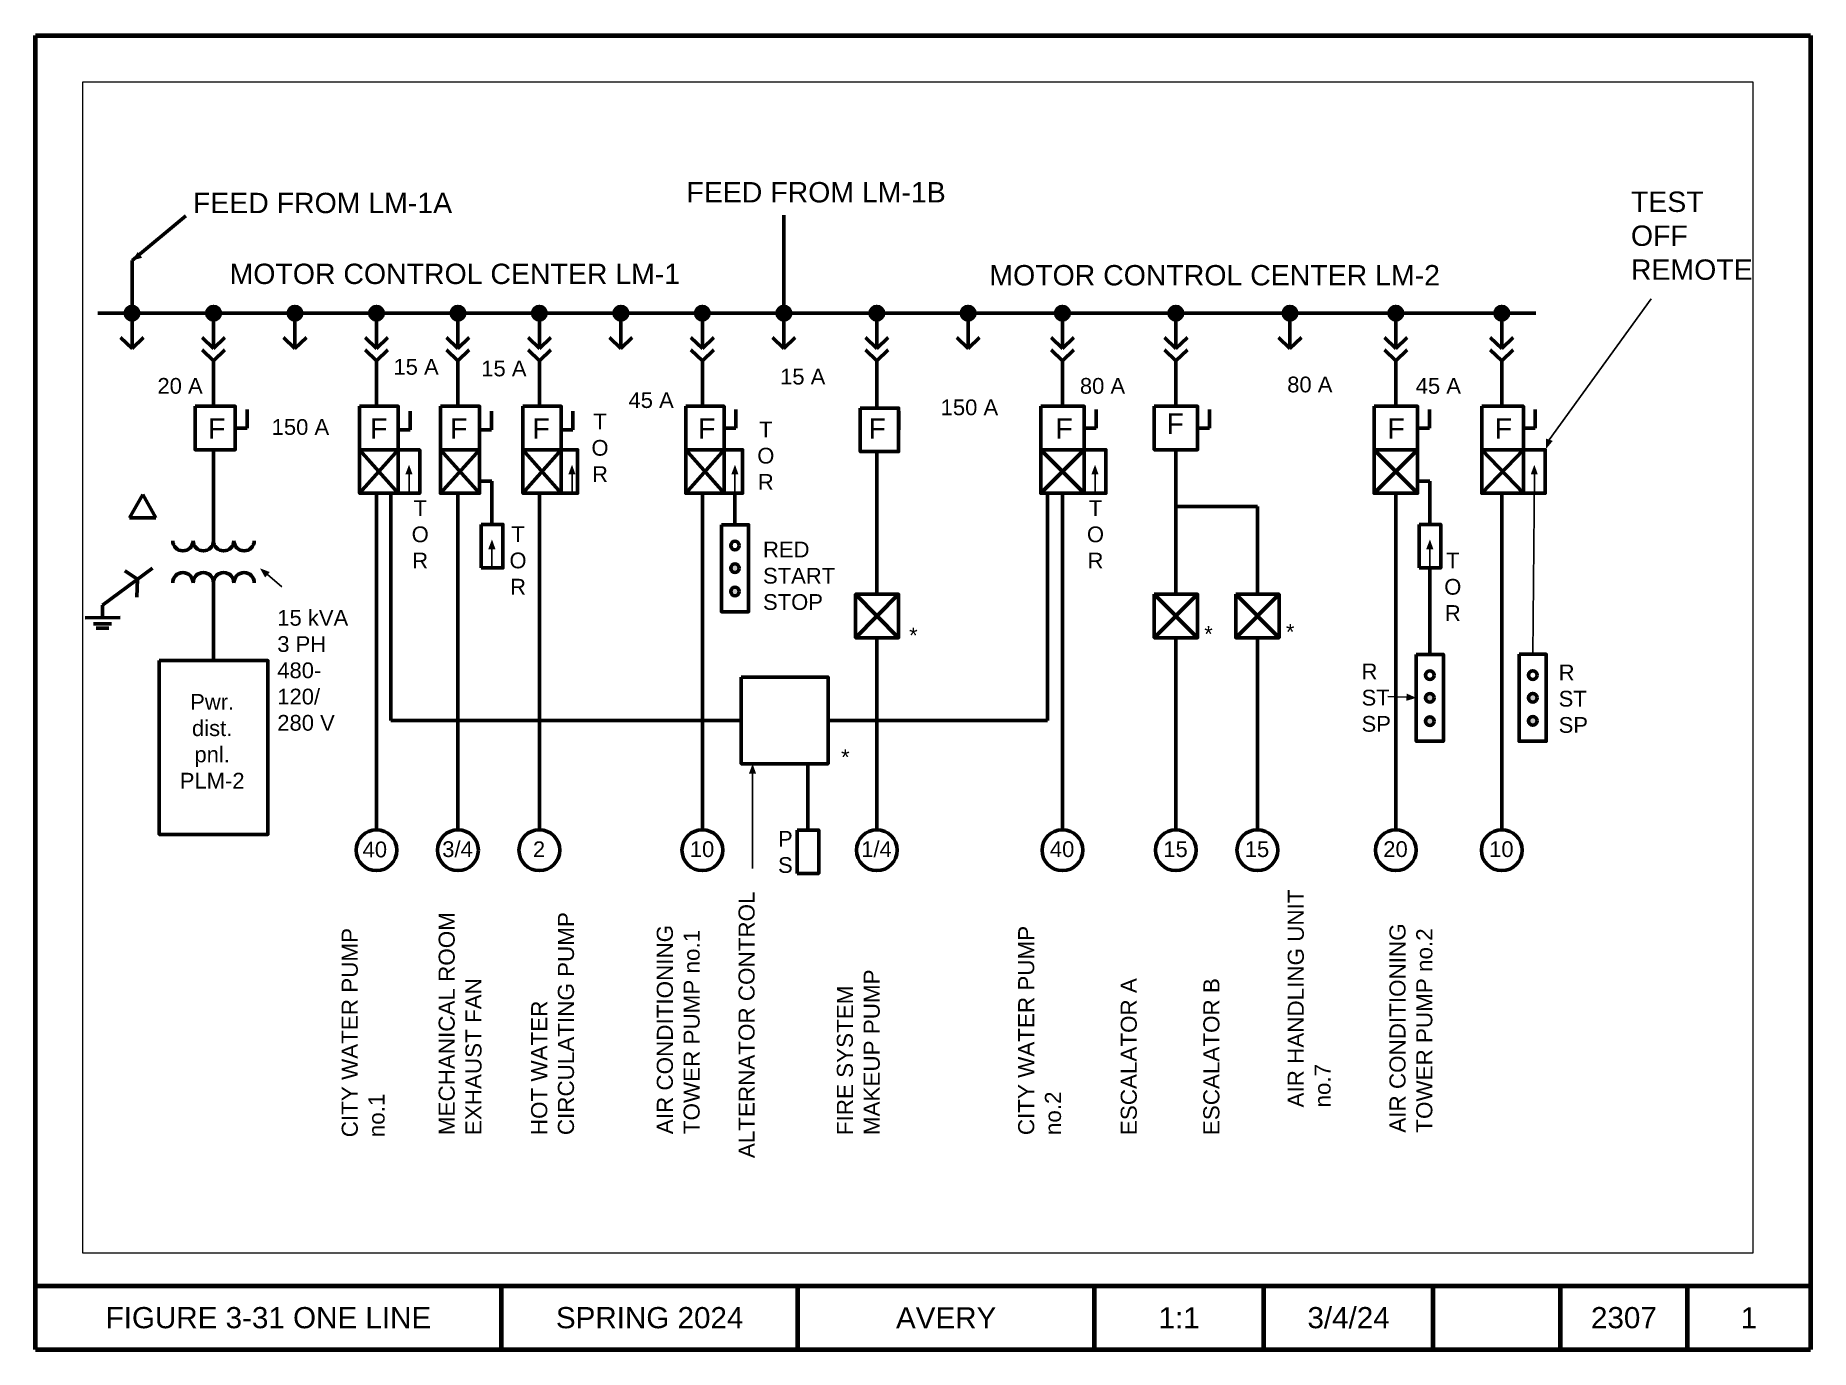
# Paper-space layout '1' of a CAD drawing. Header units: inches. Extents: x 0 to 10.5, y 0.1 to 7.8.
# The model-space entities are those that its viewports show. They can reach past a viewport. Long polylines and large blocks are cut down to what shows.
import ezdxf

# ---------------------------------------------------------------- set-up
doc = ezdxf.new("R2010")
doc.units = ezdxf.units.IN
doc.header["$MEASUREMENT"] = 0
for name, color, linetype, lineweight in [('Border', 5, 'Continuous', 80), ('Object', 1, 'Continuous', 60), ('Text', 7, 'Continuous', 30)]:
    doc.layers.add(name, color=color, linetype=linetype, lineweight=lineweight)
doc.layers.add('VP', color=8, linetype='Continuous', plot=False)
doc.styles.get("Standard").update_dxf_attribs({"font": 'arial.ttf'})

msp = doc.modelspace()

# ---------------------------------------------------------------- hatches: boundary and pattern name
at = {"layer": 'Object'}
h = msp.add_hatch(color=256, dxfattribs=at)
h.dxf.hatch_style = 1
h.paths.add_polyline_path([(10.69, 253.84, 1), (11.97, 253.84, 1)])
h = msp.add_hatch(color=256, dxfattribs=at)
h.dxf.hatch_style = 1
h.paths.add_polyline_path([(18.36, 253.84, 1), (19.63, 253.84, 1)])
h = msp.add_hatch(color=256, dxfattribs=at)
h.dxf.hatch_style = 1
h.paths.add_polyline_path([(26.02, 253.84, 1), (27.3, 253.84, 1)])
h = msp.add_hatch(color=256, dxfattribs=at)
h.dxf.hatch_style = 1
h.paths.add_polyline_path([(33.69, 253.84, 1), (34.96, 253.84, 1)])
h = msp.add_hatch(color=256, dxfattribs=at)
h.dxf.hatch_style = 1
h.paths.add_polyline_path([(41.35, 253.84, 1), (42.63, 253.84, 1)])
h = msp.add_hatch(color=256, dxfattribs=at)
h.dxf.hatch_style = 1
h.paths.add_polyline_path([(49.02, 253.84, 1), (50.29, 253.84, 1)])
h = msp.add_hatch(color=256, dxfattribs=at)
h.dxf.hatch_style = 1
h.paths.add_polyline_path([(56.68, 253.84, 1), (57.96, 253.84, 1)])
h = msp.add_hatch(color=256, dxfattribs=at)
h.dxf.hatch_style = 1
h.paths.add_polyline_path([(64.35, 253.84, 1), (65.62, 253.84, 1)])
h = msp.add_hatch(color=256, dxfattribs=at)
h.dxf.hatch_style = 1
h.paths.add_polyline_path([(72.01, 253.84, 1), (73.29, 253.84, 1)])
h = msp.add_hatch(color=256, dxfattribs=at)
h.dxf.hatch_style = 1
h.paths.add_polyline_path([(80.76, 253.84, 1), (82.03, 253.84, 1)])
h = msp.add_hatch(color=256, dxfattribs=at)
h.dxf.hatch_style = 1
h.paths.add_polyline_path([(89.34, 253.84, 1), (90.62, 253.84, 1)])
h = msp.add_hatch(color=256, dxfattribs=at)
h.dxf.hatch_style = 1
h.paths.add_polyline_path([(98.22, 253.84, 1), (99.49, 253.84, 1)])
h = msp.add_hatch(color=256, dxfattribs=at)
h.dxf.hatch_style = 1
h.paths.add_polyline_path([(108.89, 253.84, 1), (110.16, 253.84, 1)])
h = msp.add_hatch(color=256, dxfattribs=at)
h.dxf.hatch_style = 1
h.paths.add_polyline_path([(119.61, 253.84, 1), (120.89, 253.84, 1)])
h = msp.add_hatch(color=256, dxfattribs=at)
h.dxf.hatch_style = 1
h.paths.add_polyline_path([(129.58, 253.84, 1), (130.85, 253.84, 1)])
h = msp.add_hatch(color=256, dxfattribs=at)
h.dxf.hatch_style = 1
h.paths.add_polyline_path([(139.54, 253.84, 1), (140.82, 253.84, 1)])
h = msp.add_hatch(color=7, dxfattribs=at)
h.dxf.hatch_style = 1
h.paths.add_polyline_path([(67.65, 229.84, 1), (68.45, 229.84, 1)])
h.paths.add_polyline_path([(68.45, 227.65, 1), (67.65, 227.65, 1)])
h = msp.add_hatch(color=7, dxfattribs=at)
h.dxf.hatch_style = 1
h.paths.add_polyline_path([(133.01, 217.64, 1), (133.82, 217.64, 1)])
h.paths.add_polyline_path([(133.82, 215.45, 1), (133.01, 215.45, 1)])
h = msp.add_hatch(color=7, dxfattribs=at)
h.dxf.hatch_style = 1
h.paths.add_polyline_path([(142.68, 217.65, 1), (143.49, 217.65, 1)])
h.paths.add_polyline_path([(143.49, 215.47, 1), (142.68, 215.47, 1)])

# ---------------------------------------------------------------- linework, layer by layer
for p, q in [((11.33, 258.79), (16.39, 263.01)), ((72.65, 253.84), (72.65, 263.08)), ((11.33, 253.84), (11.33, 258.79)), ((8.11, 253.84), (71.18, 253.84)), ((19, 253.84), (19, 254.48)), ((19, 253.84), (19, 250.51)), ((26.66, 253.84), (26.66, 254.48)), ((34.33, 253.84), (34.33, 254.48)), ((34.33, 253.84), (34.33, 250.51)), ((41.99, 253.84), (41.99, 254.48)), ((41.99, 253.84), (41.99, 250.51)), ((49.65, 253.84), (49.65, 254.48)), ((49.65, 253.84), (49.65, 250.51)), ((57.32, 253.84), (57.32, 254.48)), ((64.98, 253.84), (64.98, 254.48)), ((64.98, 253.84), (64.98, 250.51)), ((71.18, 253.84), (143.37, 253.84)), ((81.39, 253.84), (81.39, 254.48)), ((81.39, 253.84), (81.39, 250.51)), ((98.85, 253.84), (98.85, 250.51)), ((109.52, 253.84), (109.52, 250.51)), ((130.21, 253.84), (130.21, 250.51)), ((140.18, 253.84), (140.18, 250.51)), ((11.33, 253.2), (11.33, 250.51)), ((26.66, 253.2), (26.66, 250.51)), ((57.32, 253.2), (57.32, 250.51)), ((72.65, 253.2), (72.65, 250.51)), ((89.98, 253.2), (89.98, 250.51)), ((120.25, 253.2), (120.25, 250.51)), ((11.33, 250.51), (10.26, 251.54)), ((11.33, 250.51), (12.41, 251.54)), ((19, 250.51), (17.92, 251.54)), ((19, 250.51), (20.07, 251.54)), ((26.66, 250.51), (25.59, 251.54)), ((26.66, 250.51), (27.74, 251.54)), ((34.33, 250.51), (33.25, 251.54)), ((34.33, 250.51), (35.4, 251.54)), ((41.99, 250.51), (40.92, 251.54)), ((41.99, 250.51), (43.06, 251.54)), ((49.65, 250.51), (48.58, 251.54)), ((49.65, 250.51), (50.73, 251.54)), ((57.32, 250.51), (56.24, 251.54)), ((57.32, 250.51), (58.39, 251.54)), ((64.98, 250.51), (63.91, 251.54)), ((64.98, 250.51), (66.06, 251.54)), ((72.65, 250.51), (71.57, 251.54)), ((72.65, 250.51), (73.72, 251.54)), ((81.39, 250.51), (80.32, 251.54)), ((81.39, 250.51), (82.47, 251.54)), ((89.98, 250.51), (88.91, 251.54)), ((89.98, 250.51), (91.06, 251.54)), ((98.85, 250.51), (97.78, 251.54)), ((98.85, 250.51), (99.93, 251.54)), ((109.52, 250.51), (108.45, 251.54)), ((109.52, 250.51), (110.6, 251.54)), ((120.25, 250.51), (119.18, 251.54)), ((120.25, 250.51), (121.33, 251.54)), ((130.21, 250.51), (129.14, 251.54)), ((130.21, 250.51), (131.29, 251.54)), ((140.18, 250.51), (139.1, 251.54)), ((140.18, 250.51), (141.25, 251.54)), ((19, 249.36), (17.92, 250.39)), ((19, 249.36), (20.07, 250.39)), ((19, 249.36), (19, 245.08)), ((34.33, 249.36), (33.25, 250.39)), ((34.33, 249.36), (35.4, 250.39)), ((34.33, 249.36), (34.33, 245.08)), ((41.99, 249.36), (40.92, 250.39)), ((41.99, 249.36), (43.06, 250.39)), ((41.99, 249.36), (41.99, 245.08)), ((49.65, 249.36), (48.58, 250.39)), ((49.65, 249.36), (50.73, 250.39)), ((49.65, 249.36), (49.65, 245.08)), ((64.98, 249.36), (63.91, 250.39)), ((64.98, 249.36), (66.06, 250.39)), ((64.98, 249.36), (64.98, 245.08)), ((81.39, 249.36), (80.32, 250.39)), ((81.39, 249.36), (82.47, 250.39)), ((81.39, 249.36), (81.39, 244.91)), ((98.85, 249.36), (97.78, 250.39)), ((98.85, 249.36), (99.93, 250.39)), ((98.85, 249.36), (98.85, 245.08)), ((109.52, 249.36), (108.45, 250.39)), ((109.52, 249.36), (110.6, 250.39)), ((109.52, 249.36), (109.52, 245.08)), ((130.21, 249.36), (129.14, 250.39)), ((130.21, 249.36), (131.29, 250.39)), ((130.21, 249.36), (130.21, 245.08)), ((140.18, 249.36), (139.1, 250.39)), ((140.18, 249.36), (141.25, 250.39)), ((140.18, 249.36), (140.18, 245.08)), ((22.15, 243.03), (22.15, 244.79)), ((37.48, 242.87), (37.48, 244.62)), ((45.14, 242.87), (45.14, 244.62)), ((52.81, 242.87), (52.81, 244.62)), ((68.14, 243.03), (68.14, 244.79)), ((83.47, 242.87), (83.47, 244.62)), ((102.01, 243.03), (102.01, 244.79)), ((112.68, 243.03), (112.68, 244.79)), ((133.37, 243.03), (133.37, 244.79)), ((143.33, 243.03), (143.33, 244.79)), ((21.04, 243.03), (22.15, 243.03)), ((36.37, 242.87), (37.48, 242.87)), ((44.03, 242.87), (45.14, 242.87)), ((51.7, 242.87), (52.81, 242.87)), ((67.03, 243.03), (68.14, 243.03)), ((83.44, 242.87), (83.47, 242.87)), ((100.9, 243.03), (102.01, 243.03)), ((111.57, 243.03), (112.68, 243.03)), ((132.26, 243.03), (133.37, 243.03)), ((142.22, 243.03), (143.33, 243.03)), ((19, 240.99), (19, 232.43)), ((32.73, 236.9), (36.37, 240.99)), ((36.37, 236.9), (32.73, 240.99)), ((44.03, 236.9), (40.34, 240.99)), ((40.34, 236.9), (44.03, 240.99)), ((51.7, 236.9), (48.1, 240.99)), ((48.1, 236.9), (51.7, 240.99)), ((63.42, 236.9), (67.03, 240.99)), ((67.03, 236.9), (63.42, 240.99)), ((81.39, 240.82), (81.39, 227.39)), ((100.9, 236.9), (96.81, 240.99)), ((96.81, 236.9), (100.9, 240.99)), ((109.52, 240.99), (109.52, 227.39)), ((128.17, 236.9), (132.26, 240.99)), ((132.26, 236.9), (128.17, 240.99)), ((138.3, 236.9), (142.22, 240.99)), ((142.22, 236.9), (138.3, 240.99)), ((45.19, 238.04), (44.03, 238.04)), ((45.19, 233.96), (45.19, 238.04)), ((133.42, 238.04), (132.26, 238.04)), ((133.42, 233.96), (133.42, 238.04)), ((11.11, 234.59), (12.34, 236.78)), ((13.57, 234.59), (12.34, 236.78)), ((34.33, 236.9), (34.33, 205.21)), ((35.67, 215.52), (35.67, 236.9)), ((41.99, 236.9), (41.99, 205.21)), ((49.65, 236.9), (49.65, 205.21)), ((64.98, 236.9), (64.98, 205.21)), ((68.05, 236.9), (68.05, 233.91)), ((97.45, 215.52), (97.45, 236.9)), ((98.85, 236.9), (98.85, 205.21)), ((117.19, 235.66), (109.52, 235.66)), ((117.19, 235.66), (117.19, 227.39)), ((130.21, 236.9), (130.21, 205.21)), ((140.18, 236.9), (140.18, 205.21)), ((13.57, 234.59), (11.11, 234.59)), ((44.17, 229.87), (44.17, 233.96)), ((132.4, 229.87), (132.4, 233.96)), ((8.56, 226.37), (13.25, 229.84)), ((10.65, 229.59), (11.85, 228.8)), ((11.85, 228.8), (11.78, 227.11)), ((133.42, 221.73), (133.42, 229.87)), ((19, 228.47), (19, 221.14)), ((83.44, 223.3), (79.4, 227.39)), ((79.4, 223.3), (83.44, 227.39)), ((107.48, 223.3), (111.57, 227.39)), ((111.57, 223.3), (107.48, 227.39)), ((115.15, 223.3), (119.23, 227.39)), ((119.23, 223.3), (115.15, 227.39)), ((8.56, 225.2), (8.56, 226.37)), ((6.94, 225.17), (10.21, 225.21)), ((7.72, 224.61), (9.39, 224.61)), ((7.96, 224.2), (9.15, 224.2)), ((81.39, 223.3), (81.39, 205.21)), ((109.52, 223.3), (109.52, 205.21)), ((117.19, 223.3), (117.19, 205.21)), ((68.64, 215.52), (35.67, 215.52)), ((76.81, 215.52), (97.45, 215.52)), ((74.91, 205.19), (74.91, 211.43)), ((73.89, 201.11), (73.89, 205.19))]:
    msp.add_line(p, q, dxfattribs=at)
at = {"layer": 'Object', "linetype": 'ByBlock', "lineweight": -2}
for points in [[(144.65, 241.93), (154.23, 255.2)], [(37.39, 238.66), (37.39, 236.9)], [(52.72, 238.66), (52.72, 236.9)], [(68.05, 238.66), (68.05, 236.9)], [(101.92, 238.66), (101.92, 236.9)], [(143.24, 238.66), (143.09, 221.73)], [(45.19, 231.63), (45.19, 229.87)], [(133.42, 231.63), (133.42, 229.87)], [(24.07, 229.24), (25.41, 228.09)], [(131.22, 217.69), (129.47, 217.78)], [(69.71, 210.51), (69.71, 201.57)]]:
    msp.add_lwpolyline(points, dxfattribs=at)
at = {"layer": 'Object'}
for points in [[(17.27, 245.08), (21.04, 245.08), (21.04, 240.99), (17.27, 240.99)], [(32.73, 245.08), (36.37, 245.08), (36.37, 240.99), (32.73, 240.99)], [(40.34, 245.08), (44.03, 245.08), (44.03, 240.99), (40.34, 240.99)], [(48.1, 245.08), (51.7, 245.08), (51.7, 240.99), (48.1, 240.99)], [(63.42, 245.08), (67.03, 245.08), (67.03, 240.99), (63.42, 240.99)], [(79.84, 244.91), (83.44, 244.91), (83.44, 240.82), (79.84, 240.82)], [(96.81, 245.08), (100.9, 245.08), (100.9, 240.99), (96.81, 240.99)], [(107.48, 245.08), (111.57, 245.08), (111.57, 240.99), (107.48, 240.99)], [(128.17, 245.08), (132.26, 245.08), (132.26, 240.99), (128.17, 240.99)], [(138.3, 245.08), (142.22, 245.08), (142.22, 240.99), (138.3, 240.99)], [(32.73, 240.99), (36.37, 240.99), (36.37, 236.9), (32.73, 236.9)], [(40.34, 240.99), (44.03, 240.99), (44.03, 236.9), (40.34, 236.9)], [(48.1, 240.99), (51.7, 240.99), (51.7, 236.9), (48.1, 236.9)], [(63.42, 240.99), (67.03, 240.99), (67.03, 236.9), (63.42, 236.9)], [(96.81, 240.99), (100.9, 240.99), (100.9, 236.9), (96.81, 236.9)], [(128.17, 240.99), (132.26, 240.99), (132.26, 236.9), (128.17, 236.9)], [(138.3, 240.99), (142.22, 240.99), (142.22, 236.9), (138.3, 236.9)], [(66.77, 233.93), (69.33, 233.93), (69.33, 225.75), (66.77, 225.75)], [(107.48, 227.39), (111.57, 227.39), (111.57, 223.3), (107.48, 223.3)], [(115.15, 227.39), (119.23, 227.39), (119.23, 223.3), (115.15, 223.3)], [(13.89, 221.14), (24.11, 221.14), (24.11, 204.79), (13.89, 204.79)], [(132.14, 221.73), (134.69, 221.73), (134.69, 213.55), (132.14, 213.55)], [(141.81, 221.74), (144.36, 221.74), (144.36, 213.56), (141.81, 213.56)], [(68.64, 219.6), (76.81, 219.6), (76.81, 211.43), (68.64, 211.43)]]:
    msp.add_lwpolyline(points, close=True, dxfattribs=at)
for points in [[(36.34, 236.89), (38.39, 236.89), (38.39, 240.98), (36.34, 240.98)], [(51.2, 236.9), (53.25, 236.9), (53.25, 240.99), (51.2, 240.99)], [(66.72, 236.9), (68.77, 236.9), (68.77, 240.99), (66.72, 240.99)], [(100.9, 236.9), (102.94, 236.9), (102.94, 240.99), (100.9, 240.99)], [(142.22, 236.9), (144.27, 236.9), (144.27, 240.99), (142.22, 240.99)], [(44.17, 229.87), (46.22, 229.87), (46.22, 233.96), (44.17, 233.96)], [(132.4, 229.87), (134.44, 229.87), (134.44, 233.96), (132.4, 233.96)], [(81.39, 223.3), (79.4, 223.3), (79.4, 227.39), (81.39, 227.39)], [(81.39, 223.3), (83.44, 223.3), (83.44, 227.39), (81.39, 227.39)], [(73.89, 201.11), (75.93, 201.11), (75.93, 205.19), (73.89, 205.19)]]:
    msp.add_lwpolyline(points, dxfattribs=at)
for centre, radius in [((11.33, 253.84), 0.639), ((19, 253.84), 0.639), ((26.66, 253.84), 0.639), ((34.33, 253.84), 0.639), ((41.99, 253.84), 0.639), ((49.65, 253.84), 0.639), ((57.32, 253.84), 0.639), ((64.98, 253.84), 0.639), ((72.65, 253.84), 0.639), ((81.39, 253.84), 0.639), ((89.98, 253.84), 0.639), ((98.85, 253.84), 0.639), ((109.52, 253.84), 0.639), ((120.25, 253.84), 0.639), ((130.21, 253.84), 0.639), ((140.18, 253.84), 0.639), ((68.05, 231.97), 0.403), ((68.05, 229.84), 0.403), ((68.05, 227.65), 0.403), ((133.42, 219.77), 0.403), ((143.09, 219.78), 0.403), ((133.42, 217.64), 0.403), ((143.09, 217.65), 0.403), ((133.42, 215.45), 0.403), ((143.09, 215.47), 0.403), ((34.33, 203.3), 1.92), ((41.99, 203.3), 1.92), ((49.65, 203.3), 1.92), ((64.98, 203.3), 1.92), ((81.39, 203.3), 1.92), ((98.85, 203.3), 1.92), ((109.52, 203.3), 1.92), ((117.19, 203.3), 1.92), ((130.21, 203.3), 1.92), ((140.18, 203.3), 1.92)]:
    msp.add_circle(centre, radius, dxfattribs=at)
for centre, start, end in [((16.12, 232.43), 180, 0), ((18.04, 232.43), 180, 0), ((19.95, 232.43), 180, 0), ((21.87, 232.43), 180, 0), ((16.12, 228.47), 0, 180), ((18.04, 228.47), 0, 180), ((19.95, 228.47), 0, 180), ((21.87, 228.47), 0, 180)]:
    msp.add_arc(centre, 0.958, start, end, dxfattribs=at)
for points in [[(12.28, 259.06), (11.33, 258.79), (11.87, 259.6)], [(144.97, 241.82), (144.34, 241.06), (144.33, 242.04)], [(37.04, 238.66), (37.39, 239.58), (37.72, 238.66)], [(52.37, 238.66), (52.72, 239.58), (53.05, 238.66)], [(67.7, 238.66), (68.05, 239.58), (68.38, 238.66)], [(101.57, 238.66), (101.92, 239.58), (102.25, 238.66)], [(142.9, 238.66), (143.24, 239.58), (143.57, 238.66)], [(44.84, 231.63), (45.19, 232.55), (45.52, 231.63)], [(133.07, 231.63), (133.42, 232.55), (133.74, 231.63)], [(23.85, 228.97), (23.37, 229.83), (24.29, 229.48)], [(131.24, 218.04), (132.14, 217.64), (131.2, 217.36)], [(69.36, 210.51), (69.71, 211.43), (70.03, 210.51)]]:
    msp.add_solid(points, dxfattribs=at)

# ---------------------------------------------------------------- texts
at = {"layer": 'Object', "char_height": 1.48, "attachment_point": 5}
for insert in [(84.83, 223.52), (112.59, 223.65), (120.28, 223.85), (78.43, 212.06)]:
    msp.add_mtext_dynamic_manual_height_columns('*', width=2.0671, gutter_width=9.58, heights=[0], dxfattribs=dict(at, insert=insert))
at = {"layer": 'Text', "attachment_point": 5}
for s, width, insert, char_height in [('FEED FROM LM-1B', 27.3013, (75.68, 265.21), 1.9162), ('FEED FROM LM-1A', 27.3013, (29.25, 264.2), 1.9162), ('\\pxql;TEST\\POFF\\PREMOTE', 7.1689, (155.91, 261.12), 1.916), ('MOTOR CONTROL CENTER LM-1', 52.8024, (41.7, 257.53), 1.9162), ('MOTOR CONTROL CENTER LM-2', 52.8024, (113.17, 257.4), 1.9162), ('15 A', 7.1689, (38.05, 248.78), 1.482), ('15 A', 7.1689, (46.31, 248.63), 1.482), ('20 A', 7.1689, (15.85, 246.99), 1.482), ('15 A', 7.1689, (74.42, 247.86), 1.482), ('80 A', 7.1689, (102.62, 246.99), 1.482), ('80 A', 7.1689, (122.12, 247.12), 1.482), ('45 A', 7.1689, (134.21, 246.99), 1.482), ('45 A', 7.1689, (60.16, 245.65), 1.482), ('150 A', 7.1689, (90.1, 244.97), 1.482), ('F', 7.1689, (19.31, 242.99), 1.92), ('150 A', 7.1689, (27.17, 243.12), 1.482), ('F', 7.1689, (34.54, 242.99), 1.92), ('F', 7.1689, (42.07, 242.99), 1.92), ('F', 7.1689, (49.82, 242.99), 1.92), ('T\\PO\\PR', 2.0671, (55.35, 241.17), 1.48), ('F', 7.1689, (65.39, 242.99), 1.92), ('F', 7.1689, (81.43, 242.99), 1.92), ('F', 7.1689, (99, 242.99), 1.92), ('F', 7.1689, (109.46, 243.44), 1.92), ('F', 7.1689, (130.23, 242.99), 1.92), ('F', 7.1689, (140.32, 242.99), 1.92), ('T\\PO\\PR', 2.0671, (70.95, 240.43), 1.48), ('T\\PO\\PR', 2.0671, (38.44, 233.03), 1.48), ('T\\PO\\PR', 2.0671, (101.96, 233.03), 1.48), ('T\\PO\\PR', 2.0671, (47.64, 230.57), 1.48), ('\\pxql;RED\\PSTART\\PSTOP', 20.5659, (80.97, 229.12), 1.482), ('T\\PO\\PR', 2.0671, (135.57, 228.09), 1.48), ('\\pxql;15 kVA\\P3 PH\\P480-\\P120/\\P280 V', 8.8304, (29.41, 220.22), 1.4818), ('\\pxql;R\\PST\\PSP', 20.5659, (137.27, 217.65), 1.482), ('\\pxql;R\\PST\\PSP', 20.5659, (155.81, 217.55), 1.482), ('Pwr.\\Pdist.\\Ppnl.\\PPLM-2', 2.0671, (18.87, 213.55), 1.482), ('40', 7.1689, (34.17, 203.36), 1.482), ('3/4', 7.1689, (41.95, 203.39), 1.482), ('2', 7.1689, (49.62, 203.39), 1.48), ('10', 7.1689, (64.95, 203.39), 1.482), ('P\\PS', 2.0671, (72.79, 203.13), 1.48), ('1/4', 7.1689, (81.36, 203.39), 1.482), ('40', 7.1689, (98.82, 203.39), 1.482), ('15', 7.1689, (109.49, 203.39), 1.482), ('15', 7.1689, (117.15, 203.39), 1.482), ('20', 7.1689, (130.18, 203.39), 1.482), ('10', 7.1689, (140.14, 203.39), 1.482)]:
    msp.add_mtext_dynamic_manual_height_columns(s, width=width, gutter_width=9.58, heights=[0], dxfattribs=dict(at, insert=insert, char_height=char_height))
at = {"layer": 'Text', "char_height": 1.5107, "attachment_point": 5, "rotation": 90}
for s, width, insert in [('\\pxql;ALTERNATOR CONTROL', 25.2971, (69.15, 186.97)), ('\\pxql;AIR HANDLING UNIT no.7', 20.967, (122.07, 189.57)), ('\\pxql;MECHANICAL ROOM EXHAUST FAN', 20.967, (42.2, 186.97)), ('\\pxql;HOT WATER CIRCULATING PUMP', 20.967, (50.9, 186.97)), ('\\pxql;CITY WATER PUMP no.1', 20.967, (33.08, 186.77)), ('\\pxql;AIR CONDITIONING TOWER PUMP no.1', 20.967, (62.72, 187.06)), ('\\pxql;CITY WATER PUMP no.2', 20.967, (96.71, 186.97)), ('\\pxql;AIR CONDITIONING TOWER PUMP no.2', 20.967, (131.64, 187.2)), ('\\pxql;FIRE SYSTEM MAKEUP PUMP', 20.967, (79.66, 186.97)), ('\\pxql;ESCALATOR A', 20.967, (105.1, 186.97)), ('\\pxql;ESCALATOR B', 20.967, (112.87, 186.97))]:
    msp.add_mtext_dynamic_manual_height_columns(s, width=width, gutter_width=9.77, heights=[0], dxfattribs=dict(at, insert=insert))

psp = doc.layouts.new('1')

# ---------------------------------------------------------------- linework, layer by layer
at = {"layer": 'Border'}
for p, q in [((0.008, 0.053), (0.008, 7.812)), ((0.008, 7.812), (10.484, 7.812)), ((10.484, 7.812), (10.484, 0.053)), ((0.008, 0.428), (10.484, 0.428)), ((2.758, 0.053), (2.758, 0.428)), ((4.508, 0.053), (4.508, 0.428)), ((6.258, 0.053), (6.258, 0.428)), ((7.258, 0.053), (7.258, 0.428)), ((8.258, 0.053), (8.258, 0.428)), ((9.008, 0.053), (9.008, 0.428)), ((9.758, 0.053), (9.758, 0.428)), ((0.008, 0.053), (10.484, 0.053))]:
    psp.add_line(p, q, dxfattribs=at)

# ---------------------------------------------------------------- texts
at = {"layer": 'Text', "char_height": 0.125, "attachment_point": 5}
for s, width, insert in [('FIGURE 3-31 ONE LINE', 2.75, (1.383, 0.24)), ('SPRING 2024', 1.75, (3.633, 0.24)), ('AVERY', 1.75, (5.383, 0.24)), ('1:1', 1, (6.758, 0.24)), ('3/4/24', 1, (7.758, 0.24)), ('2307', 0.75, (9.383, 0.24)), ('1', 0.7258, (10.121, 0.24))]:
    psp.add_mtext_dynamic_manual_height_columns(s, width=width, gutter_width=0.625, heights=[0], dxfattribs=dict(at, insert=insert))

# ---------------------------------------------------------------- viewports
at = {"layer": 'VP'}
psp.add_viewport(center=(5.216, 4.08), size=(9.861, 6.91206), view_center_point=(85.251, 220.497), view_height=110.16548, dxfattribs=at)

doc.saveas('drawing.dxf')
